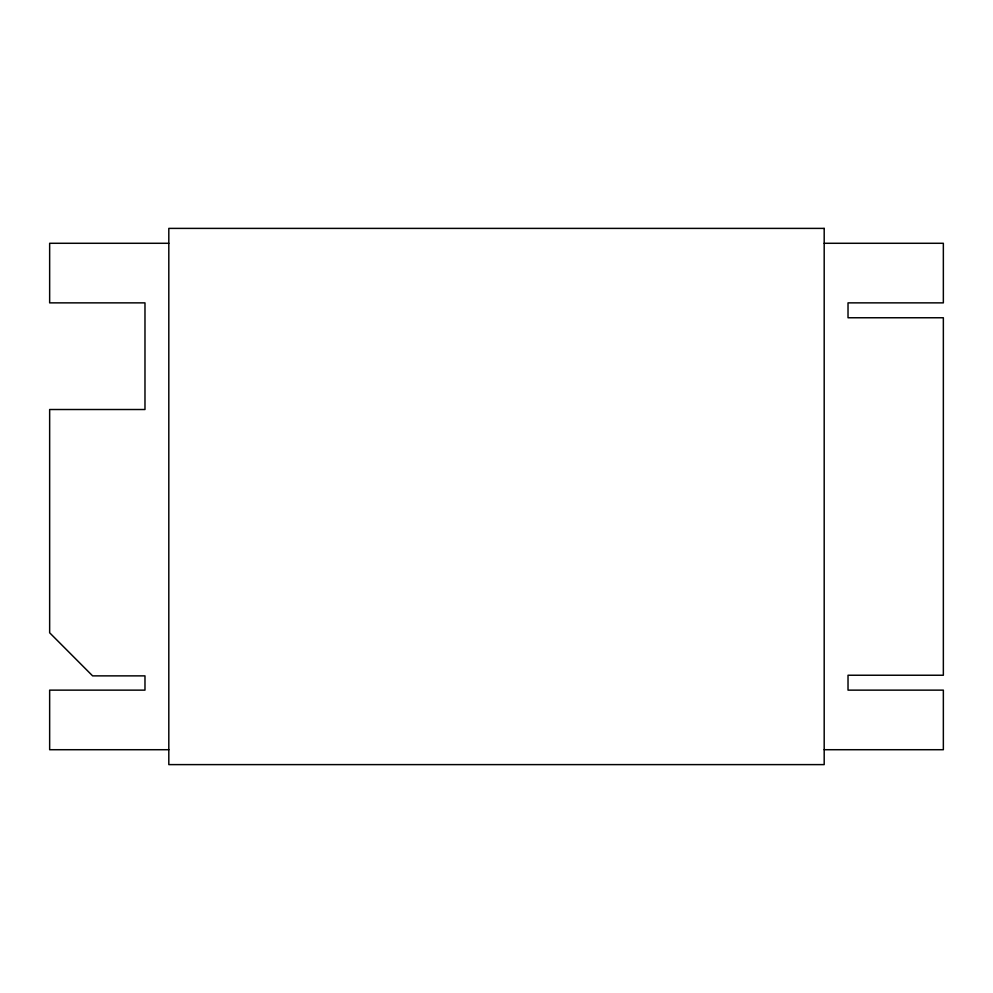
<?xml version="1.0" encoding="UTF-8"?>
<svg xmlns="http://www.w3.org/2000/svg" width="993" height="993" viewBox="0 0 993 993"><rect width="100%" height="100%" fill="white"/><g stroke="black" fill="none" stroke-linecap="round" stroke-linejoin="round"><path stroke-width="1.49" d="M168.81 243.285L49.65 243.285L49.65 302.865L144.978 302.865L144.978 409.513L49.65 409.513L49.65 632.777L92.61 675.873L144.978 675.873L144.978 690.135L49.65 690.135L49.65 749.715L168.81 749.715M824.19 243.285L943.35 243.285L943.35 302.865L848.022 302.865L848.022 317.76L943.35 317.76L943.35 675.24L848.022 675.24L848.022 690.135L943.35 690.135L943.35 749.715L824.19 749.715M824.19 228.39L168.81 228.39L168.81 764.61L824.19 764.61L824.19 228.39"/></g></svg>
